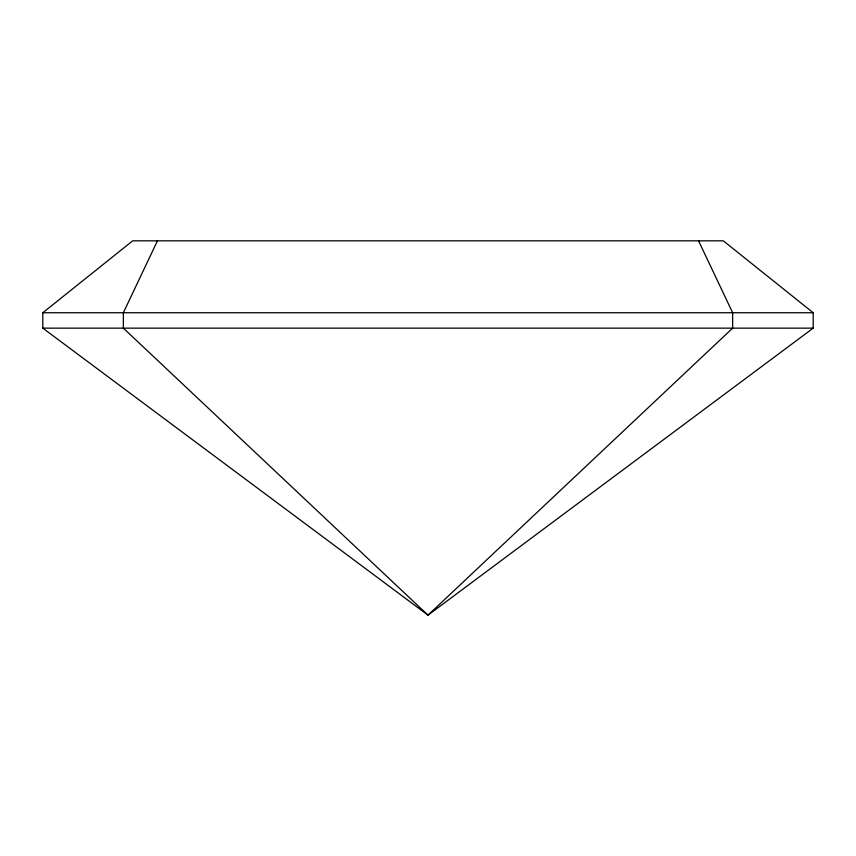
<?xml version="1.0" encoding="UTF-8"?>
<svg xmlns="http://www.w3.org/2000/svg" width="856" height="856" viewBox="0 0 856 856"><rect width="100%" height="100%" fill="white"/><g stroke="black" fill="none" stroke-linecap="round" stroke-linejoin="round"><path stroke-width="1.28" d="M157.451 240.836L123.36 312.74L123.36 328.148L428 615.164L813.2 328.148L813.2 312.74L723.32 240.836L132.68 240.836L42.8 312.74L42.8 328.148L428 615.164L732.64 328.148L732.64 312.74L698.55 240.836M42.8 312.74L813.2 312.74M42.8 328.148L813.2 328.148"/></g></svg>
